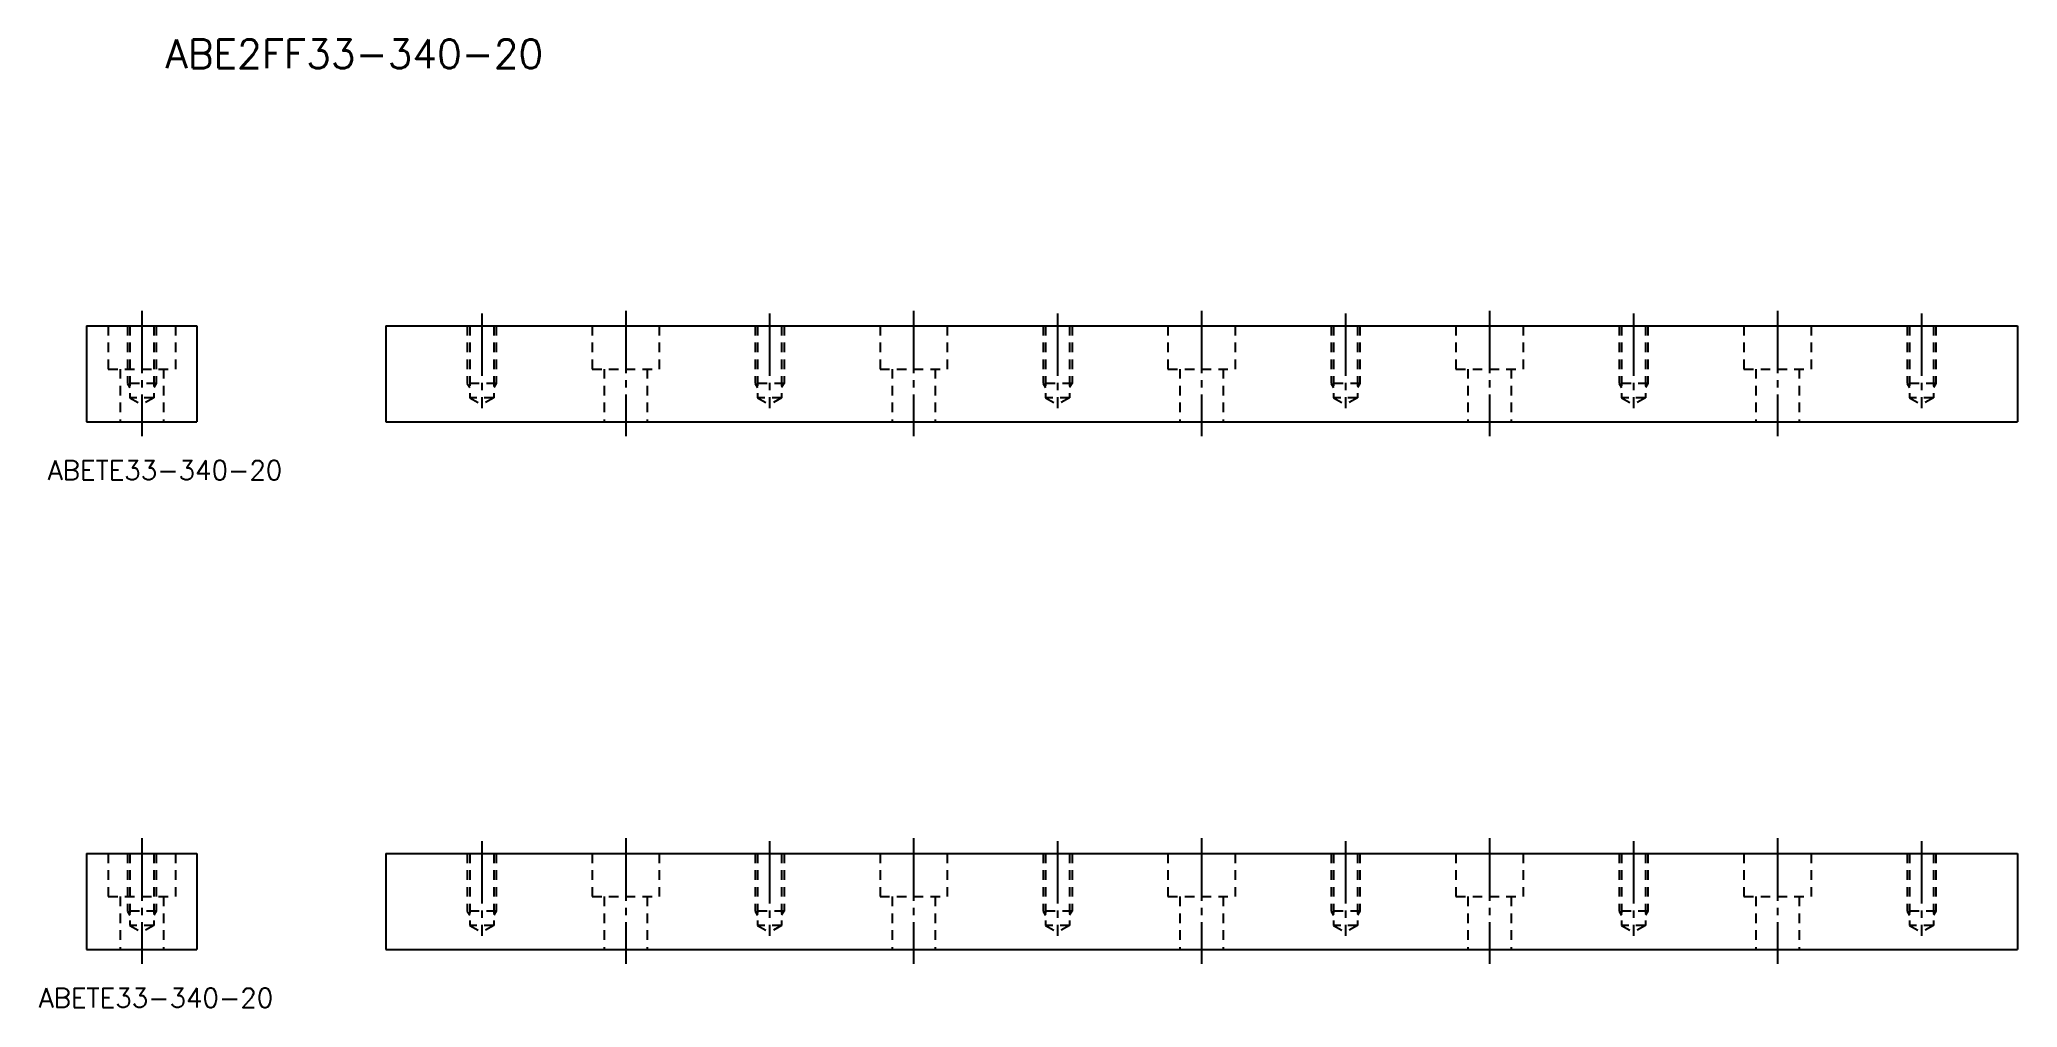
# Model space of a CAD drawing. Extents: x -44 to 368, y 1034 to 1235.
import ezdxf

# ---------------------------------------------------------------- set-up
doc = ezdxf.new("R2010")
doc.units = 0
doc.header["$MEASUREMENT"] = 0
doc.linetypes.add('CENTER', pattern=[17.5, 13, -1.5, 1.5, -1.5])
doc.linetypes.add('DASHED', pattern=[3.5, 2, -1.5])
doc.layers.get('0').update_dxf_attribs({"linetype": 'CONTINUOUS'})
doc.layers.add('CENTER', color=1, linetype='CENTER')
doc.styles.get("Standard").update_dxf_attribs({"font": 'txt.shx', "bigfont": '@extfont2.shx'})

msp = doc.modelspace()

# ---------------------------------------------------------------- linework, layer by layer
at = {"color": 7, "linetype": 'Continuous'}
for p, q in [((-34.64, 1175.8), (-34.64, 1155.8)), ((-34.64, 1175.8), (-11.64, 1175.8)), ((-11.64, 1175.8), (-11.64, 1155.8)), ((27.69, 1175.8), (367.69, 1175.8)), ((27.69, 1175.8), (27.69, 1155.8)), ((367.69, 1175.8), (367.69, 1155.8)), ((-34.64, 1155.8), (-11.64, 1155.8)), ((27.69, 1155.8), (367.69, 1155.8)), ((-34.64, 1065.8), (-34.64, 1045.8)), ((-34.64, 1065.8), (-11.64, 1065.8)), ((-11.64, 1065.8), (-11.64, 1045.8)), ((27.69, 1065.8), (367.69, 1065.8)), ((27.69, 1065.8), (27.69, 1045.8)), ((367.69, 1065.8), (367.69, 1045.8)), ((-34.64, 1045.8), (-11.64, 1045.8)), ((27.69, 1045.8), (367.69, 1045.8))]:
    msp.add_line(p, q, dxfattribs=at)
at = {"color": 3, "linetype": 'DASHED'}
for p, q in [((-30.14, 1175.8), (-30.14, 1166.8)), ((-26.14, 1175.8), (-26.14, 1163.8)), ((-25.64, 1175.8), (-25.64, 1160.8)), ((-20.64, 1175.8), (-20.64, 1160.8)), ((-20.14, 1175.8), (-20.14, 1163.8)), ((-16.14, 1175.8), (-16.14, 1166.8)), ((44.69, 1175.8), (44.69, 1163.8)), ((45.19, 1175.8), (45.19, 1160.8)), ((50.19, 1175.8), (50.19, 1160.8)), ((50.69, 1175.8), (50.69, 1163.8)), ((70.69, 1175.8), (70.69, 1166.8)), ((84.69, 1175.8), (84.69, 1166.8)), ((104.69, 1175.8), (104.69, 1163.8)), ((105.19, 1175.8), (105.19, 1160.8)), ((110.19, 1175.8), (110.19, 1160.8)), ((110.69, 1175.8), (110.69, 1163.8)), ((130.69, 1175.8), (130.69, 1166.8)), ((144.69, 1175.8), (144.69, 1166.8)), ((164.69, 1175.8), (164.69, 1163.8)), ((165.19, 1175.8), (165.19, 1160.8)), ((170.19, 1175.8), (170.19, 1160.8)), ((170.69, 1175.8), (170.69, 1163.8)), ((190.69, 1175.8), (190.69, 1166.8)), ((204.69, 1175.8), (204.69, 1166.8)), ((224.69, 1175.8), (224.69, 1163.8)), ((225.19, 1175.8), (225.19, 1160.8)), ((230.19, 1175.8), (230.19, 1160.8)), ((230.69, 1175.8), (230.69, 1163.8)), ((250.69, 1175.8), (250.69, 1166.8)), ((264.69, 1175.8), (264.69, 1166.8)), ((284.69, 1175.8), (284.69, 1163.8)), ((285.19, 1175.8), (285.19, 1160.8)), ((290.19, 1175.8), (290.19, 1160.8)), ((290.69, 1175.8), (290.69, 1163.8)), ((310.69, 1175.8), (310.69, 1166.8)), ((324.69, 1175.8), (324.69, 1166.8)), ((344.69, 1175.8), (344.69, 1163.8)), ((345.19, 1175.8), (345.19, 1160.8)), ((350.19, 1175.8), (350.19, 1160.8)), ((350.69, 1175.8), (350.69, 1163.8)), ((-30.14, 1166.8), (-16.14, 1166.8)), ((-27.64, 1166.8), (-27.64, 1155.8)), ((-18.64, 1166.8), (-18.64, 1155.8)), ((70.69, 1166.8), (84.69, 1166.8)), ((73.19, 1166.8), (73.19, 1155.8)), ((82.19, 1166.8), (82.19, 1155.8)), ((130.69, 1166.8), (144.69, 1166.8)), ((133.19, 1166.8), (133.19, 1155.8)), ((142.19, 1166.8), (142.19, 1155.8)), ((190.69, 1166.8), (204.69, 1166.8)), ((193.19, 1166.8), (193.19, 1155.8)), ((202.19, 1166.8), (202.19, 1155.8)), ((250.69, 1166.8), (264.69, 1166.8)), ((253.19, 1166.8), (253.19, 1155.8)), ((262.19, 1166.8), (262.19, 1155.8)), ((310.69, 1166.8), (324.69, 1166.8)), ((313.19, 1166.8), (313.19, 1155.8)), ((322.19, 1166.8), (322.19, 1155.8)), ((-26.14, 1163.8), (-25.64, 1162.93)), ((-20.14, 1163.8), (-26.14, 1163.8)), ((-20.14, 1163.8), (-20.64, 1162.93)), ((50.69, 1163.8), (44.69, 1163.8)), ((44.69, 1163.8), (45.19, 1162.93)), ((50.69, 1163.8), (50.19, 1162.93)), ((104.69, 1163.8), (105.19, 1162.93)), ((110.69, 1163.8), (104.69, 1163.8)), ((110.69, 1163.8), (110.19, 1162.93)), ((164.69, 1163.8), (165.19, 1162.93)), ((170.69, 1163.8), (164.69, 1163.8)), ((170.69, 1163.8), (170.19, 1162.93)), ((224.69, 1163.8), (225.19, 1162.93)), ((230.69, 1163.8), (224.69, 1163.8)), ((230.69, 1163.8), (230.19, 1162.93)), ((284.69, 1163.8), (285.19, 1162.93)), ((290.69, 1163.8), (284.69, 1163.8)), ((290.69, 1163.8), (290.19, 1162.93)), ((344.69, 1163.8), (345.19, 1162.93)), ((350.69, 1163.8), (344.69, 1163.8)), ((350.69, 1163.8), (350.19, 1162.93)), ((-25.64, 1160.8), (-23.14, 1159.35)), ((-20.64, 1160.8), (-25.64, 1160.8)), ((-20.64, 1160.8), (-23.14, 1159.35)), ((50.19, 1160.8), (45.19, 1160.8)), ((45.19, 1160.8), (47.69, 1159.35)), ((50.19, 1160.8), (47.69, 1159.35)), ((105.19, 1160.8), (107.69, 1159.35)), ((110.19, 1160.8), (105.19, 1160.8)), ((110.19, 1160.8), (107.69, 1159.35)), ((165.19, 1160.8), (167.69, 1159.35)), ((170.19, 1160.8), (165.19, 1160.8)), ((170.19, 1160.8), (167.69, 1159.35)), ((225.19, 1160.8), (227.69, 1159.35)), ((230.19, 1160.8), (225.19, 1160.8)), ((230.19, 1160.8), (227.69, 1159.35)), ((285.19, 1160.8), (287.69, 1159.35)), ((290.19, 1160.8), (285.19, 1160.8)), ((290.19, 1160.8), (287.69, 1159.35)), ((345.19, 1160.8), (347.69, 1159.35)), ((350.19, 1160.8), (345.19, 1160.8)), ((350.19, 1160.8), (347.69, 1159.35)), ((-30.14, 1065.8), (-30.14, 1056.8)), ((-26.14, 1065.8), (-26.14, 1053.8)), ((-25.64, 1065.8), (-25.64, 1050.8)), ((-20.64, 1065.8), (-20.64, 1050.8)), ((-20.14, 1065.8), (-20.14, 1053.8)), ((-16.14, 1065.8), (-16.14, 1056.8)), ((44.69, 1065.8), (44.69, 1053.8)), ((45.19, 1065.8), (45.19, 1050.8)), ((50.19, 1065.8), (50.19, 1050.8)), ((50.69, 1065.8), (50.69, 1053.8)), ((70.69, 1065.8), (70.69, 1056.8)), ((84.69, 1065.8), (84.69, 1056.8)), ((104.69, 1065.8), (104.69, 1053.8)), ((105.19, 1065.8), (105.19, 1050.8)), ((110.19, 1065.8), (110.19, 1050.8)), ((110.69, 1065.8), (110.69, 1053.8)), ((130.69, 1065.8), (130.69, 1056.8)), ((144.69, 1065.8), (144.69, 1056.8)), ((164.69, 1065.8), (164.69, 1053.8)), ((165.19, 1065.8), (165.19, 1050.8)), ((170.19, 1065.8), (170.19, 1050.8)), ((170.69, 1065.8), (170.69, 1053.8)), ((190.69, 1065.8), (190.69, 1056.8)), ((204.69, 1065.8), (204.69, 1056.8)), ((224.69, 1065.8), (224.69, 1053.8)), ((225.19, 1065.8), (225.19, 1050.8)), ((230.19, 1065.8), (230.19, 1050.8)), ((230.69, 1065.8), (230.69, 1053.8)), ((250.69, 1065.8), (250.69, 1056.8)), ((264.69, 1065.8), (264.69, 1056.8)), ((284.69, 1065.8), (284.69, 1053.8)), ((285.19, 1065.8), (285.19, 1050.8)), ((290.19, 1065.8), (290.19, 1050.8)), ((290.69, 1065.8), (290.69, 1053.8)), ((310.69, 1065.8), (310.69, 1056.8)), ((324.69, 1065.8), (324.69, 1056.8)), ((344.69, 1065.8), (344.69, 1053.8)), ((345.19, 1065.8), (345.19, 1050.8)), ((350.19, 1065.8), (350.19, 1050.8)), ((350.69, 1065.8), (350.69, 1053.8)), ((-30.14, 1056.8), (-16.14, 1056.8)), ((-27.64, 1056.8), (-27.64, 1045.8)), ((-18.64, 1056.8), (-18.64, 1045.8)), ((70.69, 1056.8), (84.69, 1056.8)), ((73.19, 1056.8), (73.19, 1045.8)), ((82.19, 1056.8), (82.19, 1045.8)), ((130.69, 1056.8), (144.69, 1056.8)), ((133.19, 1056.8), (133.19, 1045.8)), ((142.19, 1056.8), (142.19, 1045.8)), ((190.69, 1056.8), (204.69, 1056.8)), ((193.19, 1056.8), (193.19, 1045.8)), ((202.19, 1056.8), (202.19, 1045.8)), ((250.69, 1056.8), (264.69, 1056.8)), ((253.19, 1056.8), (253.19, 1045.8)), ((262.19, 1056.8), (262.19, 1045.8)), ((310.69, 1056.8), (324.69, 1056.8)), ((313.19, 1056.8), (313.19, 1045.8)), ((322.19, 1056.8), (322.19, 1045.8)), ((-26.14, 1053.8), (-25.64, 1052.93)), ((-20.14, 1053.8), (-26.14, 1053.8)), ((-20.14, 1053.8), (-20.64, 1052.93)), ((50.69, 1053.8), (44.69, 1053.8)), ((44.69, 1053.8), (45.19, 1052.93)), ((50.69, 1053.8), (50.19, 1052.93)), ((104.69, 1053.8), (105.19, 1052.93)), ((110.69, 1053.8), (104.69, 1053.8)), ((110.69, 1053.8), (110.19, 1052.93)), ((164.69, 1053.8), (165.19, 1052.93)), ((170.69, 1053.8), (164.69, 1053.8)), ((170.69, 1053.8), (170.19, 1052.93)), ((224.69, 1053.8), (225.19, 1052.93)), ((230.69, 1053.8), (224.69, 1053.8)), ((230.69, 1053.8), (230.19, 1052.93)), ((284.69, 1053.8), (285.19, 1052.93)), ((290.69, 1053.8), (284.69, 1053.8)), ((290.69, 1053.8), (290.19, 1052.93)), ((344.69, 1053.8), (345.19, 1052.93)), ((350.69, 1053.8), (344.69, 1053.8)), ((350.69, 1053.8), (350.19, 1052.93)), ((-25.64, 1050.8), (-23.14, 1049.35)), ((-20.64, 1050.8), (-25.64, 1050.8)), ((-20.64, 1050.8), (-23.14, 1049.35)), ((50.19, 1050.8), (45.19, 1050.8)), ((45.19, 1050.8), (47.69, 1049.35)), ((50.19, 1050.8), (47.69, 1049.35)), ((105.19, 1050.8), (107.69, 1049.35)), ((110.19, 1050.8), (105.19, 1050.8)), ((110.19, 1050.8), (107.69, 1049.35)), ((165.19, 1050.8), (167.69, 1049.35)), ((170.19, 1050.8), (165.19, 1050.8)), ((170.19, 1050.8), (167.69, 1049.35)), ((225.19, 1050.8), (227.69, 1049.35)), ((230.19, 1050.8), (225.19, 1050.8)), ((230.19, 1050.8), (227.69, 1049.35)), ((285.19, 1050.8), (287.69, 1049.35)), ((290.19, 1050.8), (285.19, 1050.8)), ((290.19, 1050.8), (287.69, 1049.35)), ((345.19, 1050.8), (347.69, 1049.35)), ((350.19, 1050.8), (345.19, 1050.8)), ((350.19, 1050.8), (347.69, 1049.35))]:
    msp.add_line(p, q, dxfattribs=at)
at = {"layer": 'CENTER', "color": 1, "linetype": 'CENTER'}
for p, q in [((-23.14, 1178.96), (-23.14, 1152.79)), ((77.69, 1178.96), (77.69, 1152.79)), ((137.69, 1178.96), (137.69, 1152.79)), ((197.69, 1178.96), (197.69, 1152.79)), ((257.69, 1178.96), (257.69, 1152.79)), ((317.69, 1178.96), (317.69, 1152.79)), ((47.69, 1178.4), (47.69, 1158.62)), ((107.69, 1178.4), (107.69, 1158.62)), ((167.69, 1178.4), (167.69, 1158.62)), ((227.69, 1178.4), (227.69, 1158.62)), ((287.69, 1178.4), (287.69, 1158.62)), ((347.69, 1178.4), (347.69, 1158.62)), ((-23.14, 1068.96), (-23.14, 1042.79)), ((47.69, 1068.4), (47.69, 1048.62)), ((77.69, 1068.96), (77.69, 1042.79)), ((107.69, 1068.4), (107.69, 1048.62)), ((137.69, 1068.96), (137.69, 1042.79)), ((167.69, 1068.4), (167.69, 1048.62)), ((197.69, 1068.96), (197.69, 1042.79)), ((227.69, 1068.4), (227.69, 1048.62)), ((257.69, 1068.96), (257.69, 1042.79)), ((287.69, 1068.4), (287.69, 1048.62)), ((317.69, 1068.96), (317.69, 1042.79)), ((347.69, 1068.4), (347.69, 1048.62))]:
    msp.add_line(p, q, dxfattribs=at)

# ---------------------------------------------------------------- texts
at = {"color": 7, "linetype": 'Continuous'}
for s, height, p in [('ABE2FF33-340-20', 6, (-18.19, 1229.49)), ('ABETE33-340-20', 4, (-42.72, 1143.7)), ('ABETE33-340-20', 4, (-44.61, 1033.7))]:
    msp.add_text(s, height=height, dxfattribs=at).set_placement(p)

doc.saveas('drawing.dxf')
